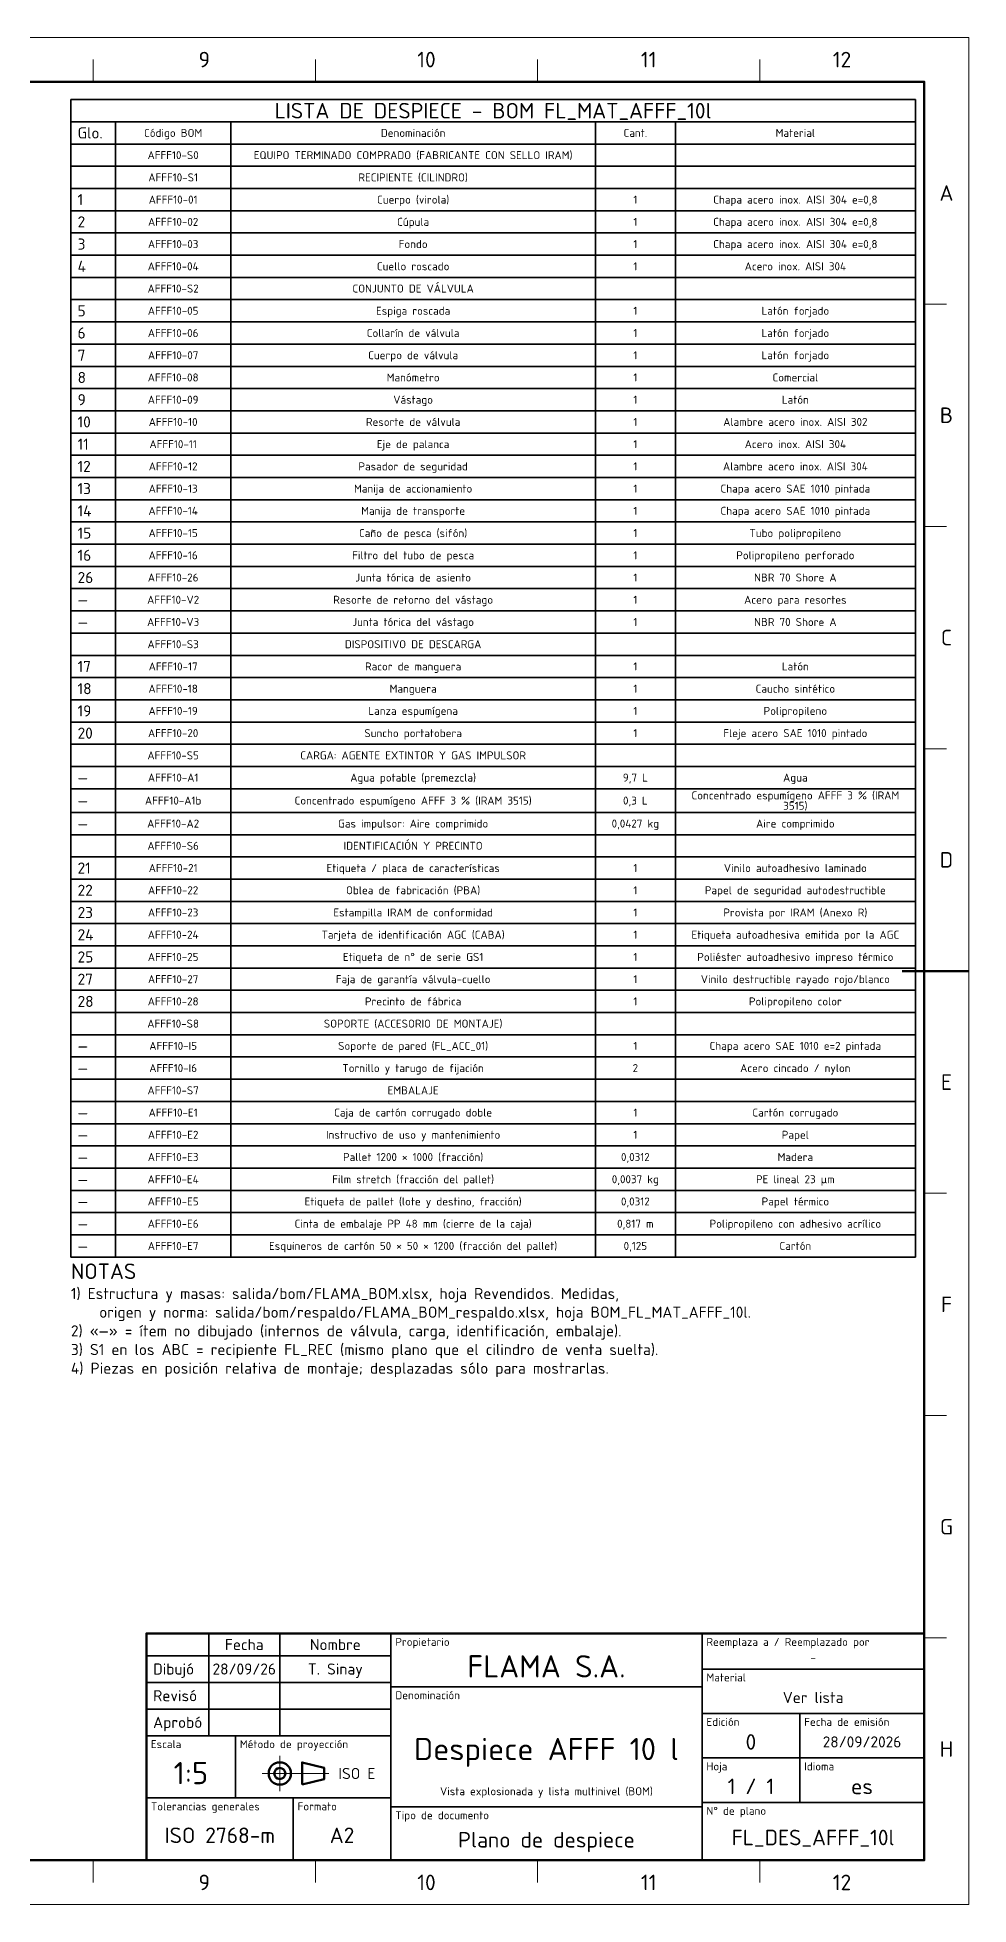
# Model space of a CAD drawing. Header units: millimetres. Extents: x 0 to 594, y 0 to 420.
# Drawn here: x 384.4 to 594, y 0 to 420 of the extents above; entities that cross this region are included whole.
import ezdxf
from ezdxf.enums import TextEntityAlignment as Align

# ---------------------------------------------------------------- set-up
doc = ezdxf.new("R2010")
doc.units = ezdxf.units.MM
doc.linetypes.add('IRAM-F-TRAZO-PUNTO', pattern=[20, 15, -2, 1, -2])
for name, color, linetype, lineweight in [('01-VISIBLE', 7, 'CONTINUOUS', 70), ('03-EJE', 1, 'IRAM-F-TRAZO-PUNTO', 18), ('06-TEXTO', 7, 'CONTINUOUS', 25), ('07-RECUADRO', 7, 'CONTINUOUS', 70), ('08-FINA', 5, 'CONTINUOUS', 18), ('10-ROTULO', 7, 'CONTINUOUS', 35), ('11-TEXTO-ROTULO', 7, 'CONTINUOUS', 25)]:
    doc.layers.add(name, color=color, linetype=linetype, lineweight=lineweight)
doc.styles.add('ISO3098', font='isocpeur.ttf')

msp = doc.modelspace()

# ---------------------------------------------------------------- linework, layer by layer
at = {"layer": '01-VISIBLE'}
msp.add_lwpolyline([(444, 27), (449, 28.25), (449, 30.75), (444, 32)], close=True, dxfattribs=at)
for radius in [2.5, 1.25]:
    msp.add_circle((439, 29.5), radius, dxfattribs=at)
at = {"layer": '03-EJE'}
for p, q in [((435, 29.5), (450.5, 29.5)), ((439, 25.5), (439, 33.5))]:
    msp.add_line(p, q, dxfattribs=at)
at = {"layer": '07-RECUADRO'}
msp.add_line((594, 210), (579, 210), dxfattribs=at)
for points in [[(25, 10), (584, 10), (584, 410), (25, 410)], [(409, 10), (584, 10), (584, 61), (409, 61)]]:
    msp.add_lwpolyline(points, close=True, dxfattribs=at)
at = {"layer": '08-FINA'}
for p, q in [((397, 410), (397, 415)), ((447, 410), (447, 415)), ((497, 410), (497, 415)), ((547, 410), (547, 415)), ((584, 360), (589, 360)), ((584, 310), (589, 310)), ((584, 260), (589, 260)), ((584, 160), (589, 160)), ((584, 110), (589, 110)), ((584, 60), (589, 60)), ((397, 10), (397, 5)), ((447, 10), (447, 5)), ((497, 10), (497, 5)), ((547, 10), (547, 5))]:
    msp.add_line(p, q, dxfattribs=at)
msp.add_lwpolyline([(0, 0), (594, 0), (594, 420), (0, 420)], close=True, dxfattribs=at)
at = {"layer": '10-ROTULO'}
for points in [[(392, 401), (582, 401), (582, 406), (392, 406)], [(392, 396), (402, 396), (402, 401), (392, 401)], [(402, 396), (428, 396), (428, 401), (402, 401)], [(428, 396), (510, 396), (510, 401), (428, 401)], [(510, 396), (528, 396), (528, 401), (510, 401)], [(528, 396), (582, 396), (582, 401), (528, 401)], [(392, 391), (402, 391), (402, 396), (392, 396)], [(402, 391), (428, 391), (428, 396), (402, 396)], [(428, 391), (510, 391), (510, 396), (428, 396)], [(510, 391), (528, 391), (528, 396), (510, 396)], [(528, 391), (582, 391), (582, 396), (528, 396)], [(392, 386), (402, 386), (402, 391), (392, 391)], [(402, 386), (428, 386), (428, 391), (402, 391)], [(428, 386), (510, 386), (510, 391), (428, 391)], [(510, 386), (528, 386), (528, 391), (510, 391)], [(528, 386), (582, 386), (582, 391), (528, 391)], [(392, 381), (402, 381), (402, 386), (392, 386)], [(402, 381), (428, 381), (428, 386), (402, 386)], [(428, 381), (510, 381), (510, 386), (428, 386)], [(510, 381), (528, 381), (528, 386), (510, 386)], [(528, 381), (582, 381), (582, 386), (528, 386)], [(392, 376), (402, 376), (402, 381), (392, 381)], [(402, 376), (428, 376), (428, 381), (402, 381)], [(428, 376), (510, 376), (510, 381), (428, 381)], [(510, 376), (528, 376), (528, 381), (510, 381)], [(528, 376), (582, 376), (582, 381), (528, 381)], [(392, 371), (402, 371), (402, 376), (392, 376)], [(402, 371), (428, 371), (428, 376), (402, 376)], [(428, 371), (510, 371), (510, 376), (428, 376)], [(510, 371), (528, 371), (528, 376), (510, 376)], [(528, 371), (582, 371), (582, 376), (528, 376)], [(392, 366), (402, 366), (402, 371), (392, 371)], [(402, 366), (428, 366), (428, 371), (402, 371)], [(428, 366), (510, 366), (510, 371), (428, 371)], [(510, 366), (528, 366), (528, 371), (510, 371)], [(528, 366), (582, 366), (582, 371), (528, 371)], [(392, 361), (402, 361), (402, 366), (392, 366)], [(402, 361), (428, 361), (428, 366), (402, 366)], [(428, 361), (510, 361), (510, 366), (428, 366)], [(510, 361), (528, 361), (528, 366), (510, 366)], [(528, 361), (582, 361), (582, 366), (528, 366)], [(392, 356), (402, 356), (402, 361), (392, 361)], [(402, 356), (428, 356), (428, 361), (402, 361)], [(428, 356), (510, 356), (510, 361), (428, 361)], [(510, 356), (528, 356), (528, 361), (510, 361)], [(528, 356), (582, 356), (582, 361), (528, 361)], [(392, 351), (402, 351), (402, 356), (392, 356)], [(402, 351), (428, 351), (428, 356), (402, 356)], [(428, 351), (510, 351), (510, 356), (428, 356)], [(510, 351), (528, 351), (528, 356), (510, 356)], [(528, 351), (582, 351), (582, 356), (528, 356)], [(392, 346), (402, 346), (402, 351), (392, 351)], [(402, 346), (428, 346), (428, 351), (402, 351)], [(428, 346), (510, 346), (510, 351), (428, 351)], [(510, 346), (528, 346), (528, 351), (510, 351)], [(528, 346), (582, 346), (582, 351), (528, 351)], [(392, 341), (402, 341), (402, 346), (392, 346)], [(402, 341), (428, 341), (428, 346), (402, 346)], [(428, 341), (510, 341), (510, 346), (428, 346)], [(510, 341), (528, 341), (528, 346), (510, 346)], [(528, 341), (582, 341), (582, 346), (528, 346)], [(392, 336), (402, 336), (402, 341), (392, 341)], [(402, 336), (428, 336), (428, 341), (402, 341)], [(428, 336), (510, 336), (510, 341), (428, 341)], [(510, 336), (528, 336), (528, 341), (510, 341)], [(528, 336), (582, 336), (582, 341), (528, 341)], [(392, 331), (402, 331), (402, 336), (392, 336)], [(402, 331), (428, 331), (428, 336), (402, 336)], [(428, 331), (510, 331), (510, 336), (428, 336)], [(510, 331), (528, 331), (528, 336), (510, 336)], [(528, 331), (582, 331), (582, 336), (528, 336)], [(392, 326), (402, 326), (402, 331), (392, 331)], [(402, 326), (428, 326), (428, 331), (402, 331)], [(428, 326), (510, 326), (510, 331), (428, 331)], [(510, 326), (528, 326), (528, 331), (510, 331)], [(528, 326), (582, 326), (582, 331), (528, 331)], [(392, 321), (402, 321), (402, 326), (392, 326)], [(402, 321), (428, 321), (428, 326), (402, 326)], [(428, 321), (510, 321), (510, 326), (428, 326)], [(510, 321), (528, 321), (528, 326), (510, 326)], [(528, 321), (582, 321), (582, 326), (528, 326)], [(392, 316), (402, 316), (402, 321), (392, 321)], [(402, 316), (428, 316), (428, 321), (402, 321)], [(428, 316), (510, 316), (510, 321), (428, 321)], [(510, 316), (528, 316), (528, 321), (510, 321)], [(528, 316), (582, 316), (582, 321), (528, 321)], [(392, 311), (402, 311), (402, 316), (392, 316)], [(402, 311), (428, 311), (428, 316), (402, 316)], [(428, 311), (510, 311), (510, 316), (428, 316)], [(510, 311), (528, 311), (528, 316), (510, 316)], [(528, 311), (582, 311), (582, 316), (528, 316)], [(392, 306), (402, 306), (402, 311), (392, 311)], [(402, 306), (428, 306), (428, 311), (402, 311)], [(428, 306), (510, 306), (510, 311), (428, 311)], [(510, 306), (528, 306), (528, 311), (510, 311)], [(528, 306), (582, 306), (582, 311), (528, 311)], [(392, 301), (402, 301), (402, 306), (392, 306)], [(402, 301), (428, 301), (428, 306), (402, 306)], [(428, 301), (510, 301), (510, 306), (428, 306)], [(510, 301), (528, 301), (528, 306), (510, 306)], [(528, 301), (582, 301), (582, 306), (528, 306)], [(392, 296), (402, 296), (402, 301), (392, 301)], [(402, 296), (428, 296), (428, 301), (402, 301)], [(428, 296), (510, 296), (510, 301), (428, 301)], [(510, 296), (528, 296), (528, 301), (510, 301)], [(528, 296), (582, 296), (582, 301), (528, 301)], [(392, 291), (402, 291), (402, 296), (392, 296)], [(402, 291), (428, 291), (428, 296), (402, 296)], [(428, 291), (510, 291), (510, 296), (428, 296)], [(510, 291), (528, 291), (528, 296), (510, 296)], [(528, 291), (582, 291), (582, 296), (528, 296)], [(392, 286), (402, 286), (402, 291), (392, 291)], [(402, 286), (428, 286), (428, 291), (402, 291)], [(428, 286), (510, 286), (510, 291), (428, 291)], [(510, 286), (528, 286), (528, 291), (510, 291)], [(528, 286), (582, 286), (582, 291), (528, 291)], [(392, 281), (402, 281), (402, 286), (392, 286)], [(402, 281), (428, 281), (428, 286), (402, 286)], [(428, 281), (510, 281), (510, 286), (428, 286)], [(510, 281), (528, 281), (528, 286), (510, 286)], [(528, 281), (582, 281), (582, 286), (528, 286)], [(392, 276), (402, 276), (402, 281), (392, 281)], [(402, 276), (428, 276), (428, 281), (402, 281)], [(428, 276), (510, 276), (510, 281), (428, 281)], [(510, 276), (528, 276), (528, 281), (510, 281)], [(528, 276), (582, 276), (582, 281), (528, 281)], [(392, 271), (402, 271), (402, 276), (392, 276)], [(402, 271), (428, 271), (428, 276), (402, 276)], [(428, 271), (510, 271), (510, 276), (428, 276)], [(510, 271), (528, 271), (528, 276), (510, 276)], [(528, 271), (582, 271), (582, 276), (528, 276)], [(392, 266), (402, 266), (402, 271), (392, 271)], [(402, 266), (428, 266), (428, 271), (402, 271)], [(428, 266), (510, 266), (510, 271), (428, 271)], [(510, 266), (528, 266), (528, 271), (510, 271)], [(528, 266), (582, 266), (582, 271), (528, 271)], [(392, 261), (402, 261), (402, 266), (392, 266)], [(402, 261), (428, 261), (428, 266), (402, 266)], [(428, 261), (510, 261), (510, 266), (428, 266)], [(510, 261), (528, 261), (528, 266), (510, 266)], [(528, 261), (582, 261), (582, 266), (528, 266)], [(392, 256), (402, 256), (402, 261), (392, 261)], [(402, 256), (428, 256), (428, 261), (402, 261)], [(428, 256), (510, 256), (510, 261), (428, 261)], [(510, 256), (528, 256), (528, 261), (510, 261)], [(528, 256), (582, 256), (582, 261), (528, 261)], [(392, 251), (402, 251), (402, 256), (392, 256)], [(402, 251), (428, 251), (428, 256), (402, 256)], [(428, 251), (510, 251), (510, 256), (428, 256)], [(510, 251), (528, 251), (528, 256), (510, 256)], [(528, 251), (582, 251), (582, 256), (528, 256)], [(392, 245.66), (402, 245.66), (402, 251), (392, 251)], [(402, 245.66), (428, 245.66), (428, 251), (402, 251)], [(428, 245.66), (510, 245.66), (510, 251), (428, 251)], [(510, 245.66), (528, 245.66), (528, 251), (510, 251)], [(528, 245.66), (582, 245.66), (582, 251), (528, 251)], [(392, 240.66), (402, 240.66), (402, 245.66), (392, 245.66)], [(402, 240.66), (428, 240.66), (428, 245.66), (402, 245.66)], [(428, 240.66), (510, 240.66), (510, 245.66), (428, 245.66)], [(510, 240.66), (528, 240.66), (528, 245.66), (510, 245.66)], [(528, 240.66), (582, 240.66), (582, 245.66), (528, 245.66)], [(392, 235.66), (402, 235.66), (402, 240.66), (392, 240.66)], [(402, 235.66), (428, 235.66), (428, 240.66), (402, 240.66)], [(428, 235.66), (510, 235.66), (510, 240.66), (428, 240.66)], [(510, 235.66), (528, 235.66), (528, 240.66), (510, 240.66)], [(528, 235.66), (582, 235.66), (582, 240.66), (528, 240.66)], [(392, 230.66), (402, 230.66), (402, 235.66), (392, 235.66)], [(402, 230.66), (428, 230.66), (428, 235.66), (402, 235.66)], [(428, 230.66), (510, 230.66), (510, 235.66), (428, 235.66)], [(510, 230.66), (528, 230.66), (528, 235.66), (510, 235.66)], [(528, 230.66), (582, 230.66), (582, 235.66), (528, 235.66)], [(392, 225.66), (402, 225.66), (402, 230.66), (392, 230.66)], [(402, 225.66), (428, 225.66), (428, 230.66), (402, 230.66)], [(428, 225.66), (510, 225.66), (510, 230.66), (428, 230.66)], [(510, 225.66), (528, 225.66), (528, 230.66), (510, 230.66)], [(528, 225.66), (582, 225.66), (582, 230.66), (528, 230.66)], [(392, 220.66), (402, 220.66), (402, 225.66), (392, 225.66)], [(402, 220.66), (428, 220.66), (428, 225.66), (402, 225.66)], [(428, 220.66), (510, 220.66), (510, 225.66), (428, 225.66)], [(510, 220.66), (528, 220.66), (528, 225.66), (510, 225.66)], [(528, 220.66), (582, 220.66), (582, 225.66), (528, 225.66)], [(392, 215.66), (402, 215.66), (402, 220.66), (392, 220.66)], [(402, 215.66), (428, 215.66), (428, 220.66), (402, 220.66)], [(428, 215.66), (510, 215.66), (510, 220.66), (428, 220.66)], [(510, 215.66), (528, 215.66), (528, 220.66), (510, 220.66)], [(528, 215.66), (582, 215.66), (582, 220.66), (528, 220.66)], [(392, 210.66), (402, 210.66), (402, 215.66), (392, 215.66)], [(402, 210.66), (428, 210.66), (428, 215.66), (402, 215.66)], [(428, 210.66), (510, 210.66), (510, 215.66), (428, 215.66)], [(510, 210.66), (528, 210.66), (528, 215.66), (510, 215.66)], [(528, 210.66), (582, 210.66), (582, 215.66), (528, 215.66)], [(392, 205.66), (402, 205.66), (402, 210.66), (392, 210.66)], [(402, 205.66), (428, 205.66), (428, 210.66), (402, 210.66)], [(428, 205.66), (510, 205.66), (510, 210.66), (428, 210.66)], [(510, 205.66), (528, 205.66), (528, 210.66), (510, 210.66)], [(528, 205.66), (582, 205.66), (582, 210.66), (528, 210.66)], [(392, 200.66), (402, 200.66), (402, 205.66), (392, 205.66)], [(402, 200.66), (428, 200.66), (428, 205.66), (402, 205.66)], [(428, 200.66), (510, 200.66), (510, 205.66), (428, 205.66)], [(510, 200.66), (528, 200.66), (528, 205.66), (510, 205.66)], [(528, 200.66), (582, 200.66), (582, 205.66), (528, 205.66)], [(392, 195.66), (402, 195.66), (402, 200.66), (392, 200.66)], [(402, 195.66), (428, 195.66), (428, 200.66), (402, 200.66)], [(428, 195.66), (510, 195.66), (510, 200.66), (428, 200.66)], [(510, 195.66), (528, 195.66), (528, 200.66), (510, 200.66)], [(528, 195.66), (582, 195.66), (582, 200.66), (528, 200.66)], [(392, 190.66), (402, 190.66), (402, 195.66), (392, 195.66)], [(402, 190.66), (428, 190.66), (428, 195.66), (402, 195.66)], [(428, 190.66), (510, 190.66), (510, 195.66), (428, 195.66)], [(510, 190.66), (528, 190.66), (528, 195.66), (510, 195.66)], [(528, 190.66), (582, 190.66), (582, 195.66), (528, 195.66)], [(392, 185.66), (402, 185.66), (402, 190.66), (392, 190.66)], [(402, 185.66), (428, 185.66), (428, 190.66), (402, 190.66)], [(428, 185.66), (510, 185.66), (510, 190.66), (428, 190.66)], [(510, 185.66), (528, 185.66), (528, 190.66), (510, 190.66)], [(528, 185.66), (582, 185.66), (582, 190.66), (528, 190.66)], [(392, 180.66), (402, 180.66), (402, 185.66), (392, 185.66)], [(402, 180.66), (428, 180.66), (428, 185.66), (402, 185.66)], [(428, 180.66), (510, 180.66), (510, 185.66), (428, 185.66)], [(510, 180.66), (528, 180.66), (528, 185.66), (510, 185.66)], [(528, 180.66), (582, 180.66), (582, 185.66), (528, 185.66)], [(392, 175.66), (402, 175.66), (402, 180.66), (392, 180.66)], [(402, 175.66), (428, 175.66), (428, 180.66), (402, 180.66)], [(428, 175.66), (510, 175.66), (510, 180.66), (428, 180.66)], [(510, 175.66), (528, 175.66), (528, 180.66), (510, 180.66)], [(528, 175.66), (582, 175.66), (582, 180.66), (528, 180.66)], [(392, 170.66), (402, 170.66), (402, 175.66), (392, 175.66)], [(402, 170.66), (428, 170.66), (428, 175.66), (402, 175.66)], [(428, 170.66), (510, 170.66), (510, 175.66), (428, 175.66)], [(510, 170.66), (528, 170.66), (528, 175.66), (510, 175.66)], [(528, 170.66), (582, 170.66), (582, 175.66), (528, 175.66)], [(392, 165.66), (402, 165.66), (402, 170.66), (392, 170.66)], [(402, 165.66), (428, 165.66), (428, 170.66), (402, 170.66)], [(428, 165.66), (510, 165.66), (510, 170.66), (428, 170.66)], [(510, 165.66), (528, 165.66), (528, 170.66), (510, 170.66)], [(528, 165.66), (582, 165.66), (582, 170.66), (528, 170.66)], [(392, 160.66), (402, 160.66), (402, 165.66), (392, 165.66)], [(402, 160.66), (428, 160.66), (428, 165.66), (402, 165.66)], [(428, 160.66), (510, 160.66), (510, 165.66), (428, 165.66)], [(510, 160.66), (528, 160.66), (528, 165.66), (510, 165.66)], [(528, 160.66), (582, 160.66), (582, 165.66), (528, 165.66)], [(392, 155.66), (402, 155.66), (402, 160.66), (392, 160.66)], [(402, 155.66), (428, 155.66), (428, 160.66), (402, 160.66)], [(428, 155.66), (510, 155.66), (510, 160.66), (428, 160.66)], [(510, 155.66), (528, 155.66), (528, 160.66), (510, 160.66)], [(528, 155.66), (582, 155.66), (582, 160.66), (528, 160.66)], [(392, 150.66), (402, 150.66), (402, 155.66), (392, 155.66)], [(402, 150.66), (428, 150.66), (428, 155.66), (402, 155.66)], [(428, 150.66), (510, 150.66), (510, 155.66), (428, 155.66)], [(510, 150.66), (528, 150.66), (528, 155.66), (510, 155.66)], [(528, 150.66), (582, 150.66), (582, 155.66), (528, 155.66)], [(392, 145.66), (402, 145.66), (402, 150.66), (392, 150.66)], [(402, 145.66), (428, 145.66), (428, 150.66), (402, 150.66)], [(428, 145.66), (510, 145.66), (510, 150.66), (428, 150.66)], [(510, 145.66), (528, 145.66), (528, 150.66), (510, 150.66)], [(528, 145.66), (582, 145.66), (582, 150.66), (528, 150.66)], [(409, 56), (423, 56), (423, 61), (409, 61)], [(423, 56), (439, 56), (439, 61), (423, 61)], [(439, 56), (464, 56), (464, 61), (439, 61)], [(464, 49), (534, 49), (534, 61), (464, 61)], [(534, 53), (584, 53), (584, 61), (534, 61)], [(409, 50), (423, 50), (423, 56), (409, 56)], [(423, 50), (439, 50), (439, 56), (423, 56)], [(439, 50), (464, 50), (464, 56), (439, 56)], [(534, 43), (584, 43), (584, 53), (534, 53)], [(409, 44), (423, 44), (423, 50), (409, 50)], [(423, 44), (439, 44), (439, 50), (423, 50)], [(439, 44), (464, 44), (464, 50), (439, 50)], [(464, 22), (534, 22), (534, 49), (464, 49)], [(409, 38), (423, 38), (423, 44), (409, 44)], [(423, 38), (439, 38), (439, 44), (423, 44)], [(439, 38), (464, 38), (464, 44), (439, 44)], [(534, 33), (556, 33), (556, 43), (534, 43)], [(556, 33), (584, 33), (584, 43), (556, 43)], [(409, 24), (429, 24), (429, 38), (409, 38)], [(429, 24), (464, 24), (464, 38), (429, 38)], [(534, 23), (556, 23), (556, 33), (534, 33)], [(556, 23), (584, 23), (584, 33), (556, 33)], [(409, 10), (442, 10), (442, 24), (409, 24)], [(442, 10), (464, 10), (464, 24), (442, 24)], [(464, 10), (534, 10), (534, 22), (464, 22)], [(534, 10), (584, 10), (584, 23), (534, 23)]]:
    msp.add_lwpolyline(points, close=True, dxfattribs=at)

# ---------------------------------------------------------------- texts
at = {"layer": '06-TEXTO', "style": 'ISO3098'}
for s, height, p in [('9', 3.5, (422, 415)), ('10', 3.5, (472, 415)), ('11', 3.5, (522, 415)), ('12', 3.5, (565.5, 415)), ('LISTA DE DESPIECE - BOM FL_MAT_AFFF_10l', 3.5, (487, 403.5)), ('Código BOM', 1.8, (415, 398.5)), ('Denominación', 1.8, (469, 398.5)), ('Cant.', 1.8, (519, 398.5)), ('Material', 1.8, (555, 398.5)), ('AFFF10-S0', 1.8, (415, 393.5)), ('EQUIPO TERMINADO COMPRADO (FABRICANTE CON SELLO IRAM)', 1.8, (469, 393.5)), ('AFFF10-S1', 1.8, (415, 388.5)), ('RECIPIENTE (CILINDRO)', 1.8, (469, 388.5)), ('A', 3.5, (589, 385)), ('AFFF10-01', 1.8, (415, 383.5)), ('Cuerpo (virola)', 1.8, (469, 383.5)), ('1', 1.8, (519, 383.5)), ('Chapa acero inox. AISI 304 e=0,8', 1.8, (555, 383.5)), ('AFFF10-02', 1.8, (415, 378.5)), ('Cúpula', 1.8, (469, 378.5)), ('1', 1.8, (519, 378.5)), ('Chapa acero inox. AISI 304 e=0,8', 1.8, (555, 378.5)), ('AFFF10-03', 1.8, (415, 373.5)), ('Fondo', 1.8, (469, 373.5)), ('1', 1.8, (519, 373.5)), ('Chapa acero inox. AISI 304 e=0,8', 1.8, (555, 373.5)), ('AFFF10-04', 1.8, (415, 368.5)), ('Cuello roscado', 1.8, (469, 368.5)), ('1', 1.8, (519, 368.5)), ('Acero inox. AISI 304', 1.8, (555, 368.5)), ('AFFF10-S2', 1.8, (415, 363.5)), ('CONJUNTO DE VÁLVULA', 1.8, (469, 363.5)), ('AFFF10-05', 1.8, (415, 358.5)), ('Espiga roscada', 1.8, (469, 358.5)), ('1', 1.8, (519, 358.5)), ('Latón forjado', 1.8, (555, 358.5)), ('AFFF10-06', 1.8, (415, 353.5)), ('Collarín de válvula', 1.8, (469, 353.5)), ('1', 1.8, (519, 353.5)), ('Latón forjado', 1.8, (555, 353.5)), ('AFFF10-07', 1.8, (415, 348.5)), ('Cuerpo de válvula', 1.8, (469, 348.5)), ('1', 1.8, (519, 348.5)), ('Latón forjado', 1.8, (555, 348.5)), ('AFFF10-08', 1.8, (415, 343.5)), ('Manómetro', 1.8, (469, 343.5)), ('1', 1.8, (519, 343.5)), ('Comercial', 1.8, (555, 343.5)), ('AFFF10-09', 1.8, (415, 338.5)), ('Vástago', 1.8, (469, 338.5)), ('1', 1.8, (519, 338.5)), ('Latón', 1.8, (555, 338.5)), ('B', 3.5, (589, 335)), ('AFFF10-10', 1.8, (415, 333.5)), ('Resorte de válvula', 1.8, (469, 333.5)), ('1', 1.8, (519, 333.5)), ('Alambre acero inox. AISI 302', 1.8, (555, 333.5)), ('AFFF10-11', 1.8, (415, 328.5)), ('Eje de palanca', 1.8, (469, 328.5)), ('1', 1.8, (519, 328.5)), ('Acero inox. AISI 304', 1.8, (555, 328.5)), ('AFFF10-12', 1.8, (415, 323.5)), ('Pasador de seguridad', 1.8, (469, 323.5)), ('1', 1.8, (519, 323.5)), ('Alambre acero inox. AISI 304', 1.8, (555, 323.5)), ('AFFF10-13', 1.8, (415, 318.5)), ('Manija de accionamiento', 1.8, (469, 318.5)), ('1', 1.8, (519, 318.5)), ('Chapa acero SAE 1010 pintada', 1.8, (555, 318.5)), ('AFFF10-14', 1.8, (415, 313.5)), ('Manija de transporte', 1.8, (469, 313.5)), ('1', 1.8, (519, 313.5)), ('Chapa acero SAE 1010 pintada', 1.8, (555, 313.5)), ('AFFF10-15', 1.8, (415, 308.5)), ('Caño de pesca (sifón)', 1.8, (469, 308.5)), ('1', 1.8, (519, 308.5)), ('Tubo polipropileno', 1.8, (555, 308.5)), ('AFFF10-16', 1.8, (415, 303.5)), ('Filtro del tubo de pesca', 1.8, (469, 303.5)), ('1', 1.8, (519, 303.5)), ('Polipropileno perforado', 1.8, (555, 303.5)), ('AFFF10-26', 1.8, (415, 298.5)), ('Junta tórica de asiento', 1.8, (469, 298.5)), ('1', 1.8, (519, 298.5)), ('NBR 70 Shore A', 1.8, (555, 298.5)), ('AFFF10-V2', 1.8, (415, 293.5)), ('Resorte de retorno del vástago', 1.8, (469, 293.5)), ('1', 1.8, (519, 293.5)), ('Acero para resortes', 1.8, (555, 293.5)), ('AFFF10-V3', 1.8, (415, 288.5)), ('Junta tórica del vástago', 1.8, (469, 288.5)), ('1', 1.8, (519, 288.5)), ('NBR 70 Shore A', 1.8, (555, 288.5)), ('C', 3.5, (589, 285)), ('AFFF10-S3', 1.8, (415, 283.5)), ('DISPOSITIVO DE DESCARGA', 1.8, (469, 283.5)), ('AFFF10-17', 1.8, (415, 278.5)), ('Racor de manguera', 1.8, (469, 278.5)), ('1', 1.8, (519, 278.5)), ('Latón', 1.8, (555, 278.5)), ('AFFF10-18', 1.8, (415, 273.5)), ('Manguera', 1.8, (469, 273.5)), ('1', 1.8, (519, 273.5)), ('Caucho sintético', 1.8, (555, 273.5)), ('AFFF10-19', 1.8, (415, 268.5)), ('Lanza espumígena', 1.8, (469, 268.5)), ('1', 1.8, (519, 268.5)), ('Polipropileno', 1.8, (555, 268.5)), ('AFFF10-20', 1.8, (415, 263.5)), ('Suncho portatobera', 1.8, (469, 263.5)), ('1', 1.8, (519, 263.5)), ('Fleje acero SAE 1010 pintado', 1.8, (555, 263.5)), ('AFFF10-S5', 1.8, (415, 258.5)), ('CARGA: AGENTE EXTINTOR Y GAS IMPULSOR', 1.8, (469, 258.5)), ('AFFF10-A1', 1.8, (415, 253.5)), ('Agua potable (premezcla)', 1.8, (469, 253.5)), ('9,7 L', 1.8, (519, 253.5)), ('Agua', 1.8, (555, 253.5)), ('AFFF10-A1b', 1.8, (415, 248.33)), ('Concentrado espumígeno AFFF 3 % (IRAM 3515)', 1.8, (469, 248.33)), ('0,3 L', 1.8, (519, 248.33)), ('Concentrado espumígeno AFFF 3 % (IRAM', 1.8, (555, 249.5)), ('3515)', 1.8, (555, 247.16)), ('AFFF10-A2', 1.8, (415, 243.16)), ('Gas impulsor: Aire comprimido', 1.8, (469, 243.16)), ('0,0427 kg', 1.8, (519, 243.16)), ('Aire comprimido', 1.8, (555, 243.16)), ('IDENTIFICACIÓN Y PRECINTO', 1.8, (469, 238.16)), ('AFFF10-S6', 1.8, (415, 238.16)), ('D', 3.5, (589, 235)), ('AFFF10-21', 1.8, (415, 233.16)), ('Etiqueta / placa de características', 1.8, (469, 233.16)), ('1', 1.8, (519, 233.16)), ('Vinilo autoadhesivo laminado', 1.8, (555, 233.16)), ('AFFF10-22', 1.8, (415, 228.16)), ('Oblea de fabricación (PBA)', 1.8, (469, 228.16)), ('1', 1.8, (519, 228.16)), ('Papel de seguridad autodestructible', 1.8, (555, 228.16)), ('AFFF10-23', 1.8, (415, 223.16)), ('Estampilla IRAM de conformidad', 1.8, (469, 223.16)), ('1', 1.8, (519, 223.16)), ('Provista por IRAM (Anexo R)', 1.8, (555, 223.16)), ('AFFF10-24', 1.8, (415, 218.16)), ('Tarjeta de identificación AGC (CABA)', 1.8, (469, 218.16)), ('1', 1.8, (519, 218.16)), ('Etiqueta autoadhesiva emitida por la AGC', 1.8, (555, 218.16)), ('AFFF10-25', 1.8, (415, 213.16)), ('Etiqueta de n° de serie GS1', 1.8, (469, 213.16)), ('1', 1.8, (519, 213.16)), ('Poliéster autoadhesivo impreso térmico', 1.8, (555, 213.16)), ('AFFF10-27', 1.8, (415, 208.16)), ('Faja de garantía válvula-cuello', 1.8, (469, 208.16)), ('1', 1.8, (519, 208.16)), ('Vinilo destructible rayado rojo/blanco', 1.8, (555, 208.16)), ('AFFF10-28', 1.8, (415, 203.16)), ('Precinto de fábrica', 1.8, (469, 203.16)), ('1', 1.8, (519, 203.16)), ('Polipropileno color', 1.8, (555, 203.16)), ('AFFF10-S8', 1.8, (415, 198.16)), ('SOPORTE (ACCESORIO DE MONTAJE)', 1.8, (469, 198.16)), ('AFFF10-I5', 1.8, (415, 193.16)), ('Soporte de pared (FL_ACC_01)', 1.8, (469, 193.16)), ('1', 1.8, (519, 193.16)), ('Chapa acero SAE 1010 e=2 pintada', 1.8, (555, 193.16)), ('AFFF10-I6', 1.8, (415, 188.16)), ('Tornillo y tarugo de fijación', 1.8, (469, 188.16)), ('2', 1.8, (519, 188.16)), ('Acero cincado / nylon', 1.8, (555, 188.16)), ('E', 3.5, (589, 185)), ('AFFF10-S7', 1.8, (415, 183.16)), ('EMBALAJE', 1.8, (469, 183.16)), ('AFFF10-E1', 1.8, (415, 178.16)), ('Caja de cartón corrugado doble', 1.8, (469, 178.16)), ('1', 1.8, (519, 178.16)), ('Cartón corrugado', 1.8, (555, 178.16)), ('AFFF10-E2', 1.8, (415, 173.16)), ('Instructivo de uso y mantenimiento', 1.8, (469, 173.16)), ('1', 1.8, (519, 173.16)), ('Papel', 1.8, (555, 173.16)), ('AFFF10-E3', 1.8, (415, 168.16)), ('Pallet 1200 × 1000 (fracción)', 1.8, (469, 168.16)), ('0,0312', 1.8, (519, 168.16)), ('Madera', 1.8, (555, 168.16)), ('AFFF10-E4', 1.8, (415, 163.16)), ('Film stretch (fracción del pallet)', 1.8, (469, 163.16)), ('0,0037 kg', 1.8, (519, 163.16)), ('PE lineal 23 µm', 1.8, (555, 163.16)), ('AFFF10-E5', 1.8, (415, 158.16)), ('Etiqueta de pallet (lote y destino, fracción)', 1.8, (469, 158.16)), ('0,0312', 1.8, (519, 158.16)), ('Papel térmico', 1.8, (555, 158.16)), ('AFFF10-E6', 1.8, (415, 153.16)), ('Cinta de embalaje PP 48 mm (cierre de la caja)', 1.8, (469, 153.16)), ('0,817 m', 1.8, (519, 153.16)), ('Polipropileno con adhesivo acrílico', 1.8, (555, 153.16)), ('AFFF10-E7', 1.8, (415, 148.16)), ('Esquineros de cartón 50 × 50 × 1200 (fracción del pallet)', 1.8, (469, 148.16)), ('0,125', 1.8, (519, 148.16)), ('Cartón', 1.8, (555, 148.16)), ('F', 3.5, (589, 135)), ('G', 3.5, (589, 85)), ('H', 3.5, (589, 35)), ('9', 3.5, (422, 5)), ('10', 3.5, (472, 5)), ('11', 3.5, (522, 5)), ('12', 3.5, (565.5, 5))]:
    msp.add_text(s, height=height, dxfattribs=at).set_placement(p, align=Align.MIDDLE_CENTER)
for s, p in [('Glo.', (393.5, 398.5)), ('1', (393.5, 383.5)), ('2', (393.5, 378.5)), ('3', (393.5, 373.5)), ('4', (393.5, 368.5)), ('5', (393.5, 358.5)), ('6', (393.5, 353.5)), ('7', (393.5, 348.5)), ('8', (393.5, 343.5)), ('9', (393.5, 338.5)), ('10', (393.5, 333.5)), ('11', (393.5, 328.5)), ('12', (393.5, 323.5)), ('13', (393.5, 318.5)), ('14', (393.5, 313.5)), ('15', (393.5, 308.5)), ('16', (393.5, 303.5)), ('26', (393.5, 298.5)), ('—', (393.5, 293.5)), ('—', (393.5, 288.5)), ('17', (393.5, 278.5)), ('18', (393.5, 273.5)), ('19', (393.5, 268.5)), ('20', (393.5, 263.5)), ('—', (393.5, 253.5)), ('—', (393.5, 248.33)), ('—', (393.5, 243.16)), ('21', (393.5, 233.16)), ('22', (393.5, 228.16)), ('23', (393.5, 223.16)), ('24', (393.5, 218.16)), ('25', (393.5, 213.16)), ('27', (393.5, 208.16)), ('28', (393.5, 203.16)), ('—', (393.5, 193.16)), ('—', (393.5, 188.16)), ('—', (393.5, 178.16)), ('—', (393.5, 173.16)), ('—', (393.5, 168.16)), ('—', (393.5, 163.16)), ('—', (393.5, 158.16)), ('—', (393.5, 153.16)), ('—', (393.5, 148.16))]:
    msp.add_text(s, height=2.5, dxfattribs=at).set_placement(p, align=Align.MIDDLE_LEFT)
for s, height, p in [('NOTAS', 3.5, (392, 139.66)), ('1) Estructura y masas: salida/bom/FLAMA_BOM.xlsx, hoja Revendidos. Medidas,', 2.5, (392, 135.46)), ('    origen y norma: salida/bom/respaldo/FLAMA_BOM_respaldo.xlsx, hoja BOM_FL_MAT_AFFF_10l.', 2.5, (392, 131.26)), ('2) «—» = ítem no dibujado (internos de válvula, carga, identificación, embalaje).', 2.5, (392, 127.06)), ('3) S1 en los ABC = recipiente FL_REC (mismo plano que el cilindro de venta suelta).', 2.5, (392, 122.86)), ('4) Piezas en posición relativa de montaje; desplazadas sólo para mostrarlas.', 2.5, (392, 118.66))]:
    msp.add_text(s, height=height, dxfattribs=at).set_placement(p, align=Align.BOTTOM_LEFT)
at = {"layer": '11-TEXTO-ROTULO', "style": 'ISO3098'}
for s, height, p in [('Fecha', 2.5, (431, 58.5)), ('Nombre', 2.5, (451.5, 58.5)), ('FLAMA S.A.', 5, (499, 53.6)), ('-', 1.8, (559, 55.6)), ('28/09/26', 2.5, (431, 53)), ('T. Sinay', 2.5, (451.5, 53)), ('Ver lista', 2.5, (559, 46.6)), ('0', 3.5, (545, 36.6)), ('28/09/2026', 2.5, (570, 36.6)), ('Despiece AFFF 10 l', 5, (499, 35)), ('1:5', 5, (419, 29.6)), ('Vista explosionada y lista multinivel (BOM)', 1.8, (499, 25.5)), ('1 / 1', 3.5, (545, 26.6)), ('es', 3.5, (570, 26.6)), ('ISO 2768-m', 3.5, (425.5, 15.6)), ('A2', 3.5, (453, 15.6)), ('FL_DES_AFFF_10l', 3.5, (559, 15.1)), ('Plano de despiece', 3.5, (499, 14.6))]:
    msp.add_text(s, height=height, dxfattribs=at).set_placement(p, align=Align.MIDDLE_CENTER)
for s, p in [('Propietario', (465, 60)), ('Reemplaza a / Reemplazado por', (535, 60)), ('Material', (535, 52)), ('Denominación', (465, 48)), ('Edición', (535, 42)), ('Fecha de emisión', (557, 42)), ('Escala', (410, 37)), ('Método de proyección', (430, 37)), ('Hoja', (535, 32)), ('Idioma', (557, 32)), ('Tolerancias generales', (410, 23)), ('Formato', (443, 23)), ('Tipo de documento', (465, 21)), ('N° de plano', (535, 22))]:
    msp.add_text(s, height=1.8, dxfattribs=at).set_placement(p, align=Align.TOP_LEFT)
for s, p in [('Dibujó', (410.5, 53)), ('Revisó', (410.5, 47)), ('Aprobó', (410.5, 41))]:
    msp.add_text(s, height=2.5, dxfattribs=at).set_placement(p, align=Align.MIDDLE_LEFT)
msp.add_text('ISO E', height=2.5, dxfattribs=at).set_placement((460.5, 29.5), align=Align.MIDDLE_RIGHT)

doc.saveas('drawing.dxf')
